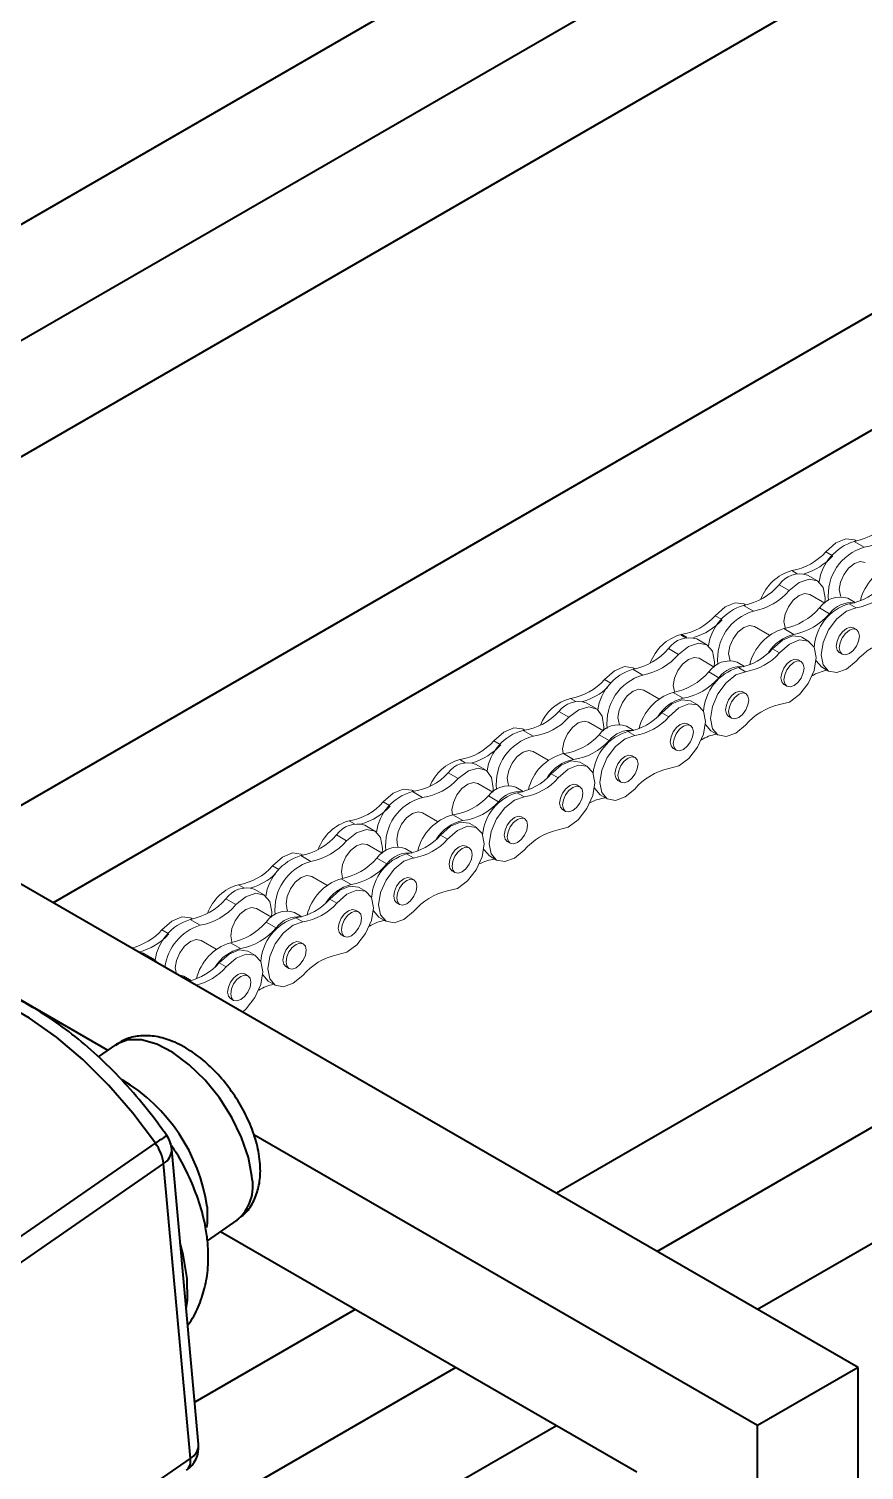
# Model space of a CAD drawing. Header units: millimetres. Extents: x -250 to 3947, y -1468 to 870.
# Drawn here: x 1676.8 to 1706.1, y 177.9 to 228.6 of the extents above; entities that cross this region are included whole.
import ezdxf

# ---------------------------------------------------------------- set-up
doc = ezdxf.new("R2010")
doc.units = ezdxf.units.MM

msp = doc.modelspace()

# ---------------------------------------------------------------- linework, layer by layer
at = {"color": 7, "linetype": 'Continuous', "lineweight": 40}
for p, q in [((1656.4401, 210.1247), (1702.1549, 236.5153)), ((1659.9756, 208.0837), (1704.2739, 233.6565)), ((1663.5117, 206.0423), (1705.6904, 230.3915)), ((1714.6539, 223.3206), (1674.1177, 199.9196)), ((1718.1895, 221.2796), (1677.6533, 197.8786)), ((1705.9358, 181.5514), (1645.1246, 216.657)), ((1735.8671, 211.0745), (1695.3309, 187.6735)), ((1739.4027, 209.0335), (1698.8665, 185.6324)), ((1739.4027, 204.9508), (1702.4026, 183.5911)), ((1679.5591, 192.6963), (1673.126, 196.4101)), ((1679.8391, 192.8902), (1679.2275, 192.4668)), ((1666.112, 178.9572), (1681.2399, 189.4303)), ((1702.4002, 179.5104), (1684.6986, 189.7294)), ((1682.7569, 178.8591), (1681.8167, 189.2174)), ((1681.5279, 188.7188), (1666.3999, 178.2457)), ((1682.4681, 178.3605), (1681.5279, 188.7188)), ((1683.0673, 186.0031), (1684.1081, 186.7237)), ((1698.1576, 177.8769), (1683.5283, 186.3223)), ((1688.2593, 183.5911), (1682.6227, 180.3372)), ((1691.7948, 181.5501), (1667.3082, 167.4142)), ((1705.9358, 181.5514), (1702.4002, 179.5104)), ((1705.9358, 173.386), (1705.9358, 181.5514)), ((1695.3309, 179.5087), (1660.8306, 159.5921)), ((1702.4002, 169.9598), (1702.4002, 179.5104)), ((1667.3402, 167.8874), (1682.4681, 178.3605))]:
    msp.add_line(p, q, dxfattribs=at)
at = {"color": 7, "linetype": 'Continuous', "lineweight": 15}
for p, q in [((1704.7994, 210.2096), (1705.0207, 210.0819)), ((1705.7923, 210.5722), (1706.1459, 210.3681)), ((1705.8776, 210.5847), (1705.8258, 210.6146)), ((1704.5073, 209.1884), (1704.1538, 209.3925)), ((1703.1599, 209.0525), (1703.5134, 208.8484)), ((1704.762, 208.4063), (1704.2323, 208.7121)), ((1701.9032, 208.327), (1702.2568, 208.1229)), ((1701.9885, 208.3396), (1701.9367, 208.3695)), ((1704.9277, 208.032), (1704.5741, 208.2361)), ((1705.832, 208.4237), (1705.568, 208.5761)), ((1705.8647, 208.2422), (1705.6172, 208.3851)), ((1700.9103, 207.9645), (1701.1316, 207.8368)), ((1700.6182, 206.9433), (1700.2647, 207.1474)), ((1702.8175, 207.2837), (1702.2878, 207.5895)), ((1703.671, 207.3065), (1703.3174, 207.5106)), ((1704.1995, 207.0633), (1703.952, 207.2061)), ((1705.8751, 207.4751), (1705.7691, 207.5363)), ((1699.2708, 206.8074), (1699.6244, 206.6033)), ((1703.173, 206.6582), (1702.9256, 206.8011)), ((1705.2691, 206.6702), (1705.3752, 206.609)), ((1698.0141, 206.0819), (1698.3677, 205.8778)), ((1698.0995, 206.0945), (1698.0477, 206.1244)), ((1700.873, 206.1612), (1700.3433, 206.4669)), ((1701.9429, 206.1786), (1701.6789, 206.331)), ((1701.9756, 205.9971), (1701.7281, 206.1399)), ((1703.9306, 206.3525), (1703.8245, 206.4137)), ((1704.6466, 206.1636), (1704.8941, 206.0207)), ((1697.0212, 205.7194), (1697.2425, 205.5916)), ((1701.0386, 205.7869), (1700.685, 205.991)), ((1698.9284, 205.0386), (1698.3987, 205.3444)), ((1699.7819, 205.0614), (1699.4283, 205.2655)), ((1701.986, 205.2299), (1701.88, 205.2912)), ((1703.3246, 205.5477), (1703.4306, 205.4864)), ((1695.4178, 204.5988), (1695.7713, 204.3947)), ((1696.7292, 204.6982), (1696.3756, 204.9023)), ((1700.3104, 204.8181), (1700.0629, 204.961)), ((1696.9839, 203.916), (1696.4542, 204.2218)), ((1698.0538, 203.9335), (1697.7898, 204.0859)), ((1699.284, 204.4131), (1699.0365, 204.556)), ((1700.0415, 204.1074), (1699.9354, 204.1686)), ((1701.38, 204.4251), (1701.4861, 204.3639)), ((1693.1338, 203.5694), (1693.3551, 203.4416)), ((1694.2206, 203.9395), (1694.1603, 203.9744)), ((1694.1622, 203.9349), (1694.5157, 203.7308)), ((1697.1855, 203.5783), (1696.832, 203.7824)), ((1698.0865, 203.7519), (1697.839, 203.8948)), ((1700.7576, 203.9184), (1701.005, 203.7756)), ((1695.041, 202.8886), (1694.5113, 203.1944)), ((1695.93, 202.9143), (1695.5764, 203.1184)), ((1698.0969, 202.9848), (1697.9909, 203.046)), ((1699.4355, 203.3025), (1699.5415, 203.2413)), ((1692.8418, 202.5482), (1692.4882, 202.7523)), ((1696.423, 202.6681), (1696.1755, 202.811)), ((1691.5304, 202.4489), (1691.8839, 202.2448)), ((1693.0965, 201.7661), (1692.5668, 202.0718)), ((1695.3966, 202.2631), (1695.1491, 202.406)), ((1697.4909, 202.18), (1697.597, 202.1188)), ((1690.3333, 201.7896), (1690.2729, 201.8244)), ((1690.2748, 201.7849), (1690.6284, 201.5808)), ((1693.2981, 201.4283), (1692.9446, 201.6324)), ((1694.1664, 201.7835), (1693.9024, 201.9359)), ((1694.1992, 201.602), (1693.9517, 201.7448)), ((1696.1541, 201.9574), (1696.0481, 202.0186)), ((1696.8685, 201.6733), (1697.116, 201.5304)), ((1689.2465, 201.4194), (1689.4677, 201.2917)), ((1691.1537, 200.7386), (1690.624, 201.0444)), ((1695.5481, 201.1526), (1695.6542, 201.0913)), ((1688.9544, 200.3982), (1688.6008, 200.6023)), ((1692.0426, 200.7644), (1691.689, 200.9685)), ((1692.5356, 200.5182), (1692.2882, 200.661)), ((1694.2096, 200.8348), (1694.1035, 200.8961)), ((1687.607, 200.2623), (1687.9605, 200.0582)), ((1691.5092, 200.1131), (1691.2617, 200.256)), ((1693.6035, 200.03), (1693.7096, 199.9688)), ((1686.3503, 199.5368), (1686.7038, 199.3327)), ((1686.4356, 199.5494), (1686.3838, 199.5793)), ((1689.2091, 199.6161), (1688.6794, 199.9219)), ((1690.279, 199.6335), (1690.0151, 199.7859)), ((1690.3118, 199.452), (1690.0643, 199.5948)), ((1692.2667, 199.8074), (1692.1607, 199.8686)), ((1692.9811, 199.5233), (1693.2286, 199.3805)), ((1685.3574, 199.1743), (1685.5786, 199.0465)), ((1689.3747, 199.2418), (1689.0212, 199.4459)), ((1691.6607, 199.0026), (1691.7668, 198.9413)), ((1687.2646, 198.4935), (1686.7349, 198.7993)), ((1688.1181, 198.5163), (1687.7645, 198.7204)), ((1690.3222, 198.6848), (1690.2161, 198.7461)), ((1683.7179, 198.0171), (1684.0714, 197.813)), ((1685.0653, 198.1531), (1684.7118, 198.3572)), ((1687.6201, 197.868), (1687.3726, 198.0109)), ((1688.6466, 198.273), (1688.3991, 198.4159)), ((1685.32, 197.3709), (1684.7903, 197.6767)), ((1686.3899, 197.3884), (1686.126, 197.5407)), ((1688.3777, 197.5623), (1688.2716, 197.6235)), ((1689.7162, 197.88), (1689.8222, 197.8188)), ((1682.4612, 197.2917), (1682.8148, 197.0876)), ((1682.5465, 197.3043), (1682.4947, 197.3342)), ((1685.4856, 196.9966), (1685.1321, 197.2007)), ((1686.4227, 197.2068), (1686.1752, 197.3497)), ((1689.0937, 197.3733), (1689.3412, 197.2305)), ((1681.4683, 196.9291), (1681.6895, 196.8014)), ((1683.3755, 196.2484), (1682.8458, 196.5542)), ((1684.229, 196.2712), (1683.8754, 196.4753)), ((1686.4331, 196.4397), (1686.327, 196.5009)), ((1687.7716, 196.7575), (1687.8777, 196.6962)), ((1680.6088, 196.1724), (1680.8227, 196.112)), ((1681.1762, 195.9079), (1680.8227, 196.112)), ((1684.7575, 196.0279), (1684.51, 196.1708)), ((1683.731, 195.6229), (1683.4835, 195.7658)), ((1685.8271, 195.6349), (1685.9331, 195.5737)), ((1682.023, 195.356), (1682.2369, 195.2956)), ((1682.5008, 195.1432), (1682.2369, 195.2956)), ((1682.3766, 195.1519), (1682.4775, 195.1372)), ((1684.4886, 195.3171), (1684.3825, 195.3784)), ((1685.2046, 195.1282), (1685.4521, 194.9853)), ((1683.8825, 194.5123), (1683.9886, 194.4511))]:
    msp.add_line(p, q, dxfattribs=at)
at = {"color": 8, "linetype": 'Continuous', "lineweight": 15}
for p, q in [((1703.602, 209.5484), (1703.7891, 209.4404)), ((1695.8238, 205.0582), (1696.0109, 204.9502)), ((1691.9364, 202.9082), (1692.1235, 202.8002)), ((1688.049, 200.7582), (1688.2362, 200.6502)), ((1684.1599, 198.5131), (1684.3471, 198.4051))]:
    msp.add_line(p, q, dxfattribs=at)
at = {"color": 8, "linetype": 'Continuous', "lineweight": 40}
msp.add_line((1699.7129, 207.3033), (1699.9, 207.1953), dxfattribs=at)
at = {"color": 7, "linetype": 'Continuous', "lineweight": 15, "flags": 128}
for points in [[(1704.7994, 210.2096), (1705.1452, 210.5186), (1705.5001, 210.6652), (1705.8059, 210.6254), (1705.8258, 210.6146)], [(1706.1769, 209.8346), (1706.0049, 209.8681), (1705.8019, 209.7975), (1705.599, 209.6337), (1705.4269, 209.4017), (1705.312, 209.1366), (1705.2716, 208.8789), (1705.312, 208.6679), (1705.3278, 208.637)], [(1703.5134, 208.8484), (1703.8642, 209.1279), (1704.2138, 209.2468), (1704.5098, 209.187), (1704.7073, 208.9576), (1704.7766, 208.5932), (1704.7633, 208.4056)], [(1704.2323, 208.7121), (1704.0603, 208.7455), (1703.8574, 208.6749), (1703.6544, 208.5112), (1703.4824, 208.2791), (1703.3674, 208.014), (1703.327, 207.7564), (1703.3674, 207.5453), (1703.3805, 207.5193)], [(1700.9103, 207.9645), (1701.2561, 208.2735), (1701.6111, 208.4201), (1701.9168, 208.3803), (1701.9367, 208.3695)], [(1705.8647, 206.3634), (1705.5255, 206.0863), (1705.1853, 205.9655), (1704.8963, 206.0194), (1704.7031, 206.2399), (1704.6352, 206.593), (1704.7031, 207.0245), (1704.8963, 207.4681), (1705.1853, 207.8556), (1705.5255, 208.1276), (1705.8647, 208.2422)], [(1702.2878, 207.5895), (1702.1158, 207.6229), (1701.9128, 207.5524), (1701.7099, 207.3886), (1701.5378, 207.1565), (1701.4229, 206.8915), (1701.3825, 206.6338), (1701.4229, 206.4228), (1701.4387, 206.3919)], [(1702.9256, 206.8011), (1703.2714, 207.1101), (1703.6263, 207.2567), (1703.932, 207.2169), (1703.952, 207.2061)], [(1703.173, 206.6582), (1703.5189, 206.9672), (1703.8738, 207.1138), (1704.1795, 207.0741), (1704.3857, 206.8544), (1704.4584, 206.491), (1704.3857, 206.0436), (1704.1795, 205.5858), (1703.8738, 205.1931), (1703.5189, 204.9299), (1703.173, 204.8396)], [(1705.1655, 206.8992), (1705.1924, 207.0709), (1705.2691, 207.2476), (1705.3838, 207.4023), (1705.5191, 207.5115), (1705.6544, 207.5586), (1705.7691, 207.5363)], [(1705.9787, 207.2461), (1705.9518, 207.3868), (1705.8751, 207.475), (1705.7604, 207.4973), (1705.6251, 207.4503), (1705.4898, 207.3411), (1705.3751, 207.1864), (1705.2985, 207.0097), (1705.2716, 206.8379), (1705.2985, 206.6972), (1705.3751, 206.609), (1705.4898, 206.5867), (1705.6251, 206.6338), (1705.7604, 206.7429), (1705.8751, 206.8977), (1705.9518, 207.0744), (1705.9787, 207.2461)], [(1699.6244, 206.6033), (1699.9751, 206.8828), (1700.3248, 207.0016), (1700.6207, 206.9419), (1700.8182, 206.7125), (1700.8875, 206.3481), (1700.8742, 206.1604)], [(1705.2691, 206.6702), (1705.2691, 206.6702), (1705.1924, 206.7585), (1705.1655, 206.8992)], [(1697.0212, 205.7194), (1697.367, 206.0283), (1697.722, 206.175), (1698.0277, 206.1352), (1698.0477, 206.1244)], [(1700.3433, 206.4669), (1700.1712, 206.5004), (1699.9683, 206.4298), (1699.7653, 206.266), (1699.5933, 206.034), (1699.4783, 205.7689), (1699.438, 205.5113), (1699.4783, 205.3002), (1699.4914, 205.2742)], [(1703.3246, 205.5477), (1703.3245, 205.5477), (1703.2479, 205.6359), (1703.221, 205.7766), (1703.2479, 205.9484), (1703.3245, 206.1251), (1703.4392, 206.2798), (1703.5745, 206.389), (1703.7098, 206.436), (1703.8245, 206.4137)], [(1704.0342, 206.1236), (1704.0072, 206.2643), (1703.9306, 206.3525), (1703.8159, 206.3748), (1703.6806, 206.3277), (1703.5453, 206.2186), (1703.4306, 206.0638), (1703.354, 205.8871), (1703.327, 205.7154), (1703.354, 205.5747), (1703.4306, 205.4865), (1703.5453, 205.4642), (1703.6806, 205.5112), (1703.8159, 205.6204), (1703.9306, 205.7751), (1704.0072, 205.9518), (1704.0342, 206.1236)], [(1704.6466, 206.1636), (1704.4556, 206.3828), (1704.454, 206.3863)], [(1701.9756, 204.1183), (1701.6364, 203.8412), (1701.2962, 203.7203), (1701.0073, 203.7743), (1700.814, 203.9948), (1700.7461, 204.3479), (1700.814, 204.7794), (1701.0073, 205.223), (1701.2962, 205.6105), (1701.6364, 205.8825), (1701.9756, 205.9971)], [(1698.3987, 205.3444), (1698.2267, 205.3778), (1698.0237, 205.3073), (1697.8208, 205.1435), (1697.6487, 204.9114), (1697.5338, 204.6464), (1697.4934, 204.3887), (1697.5338, 204.1777), (1697.5496, 204.1467)], [(1701.2764, 204.654), (1701.3034, 204.8258), (1701.38, 205.0025), (1701.4947, 205.1572), (1701.63, 205.2664), (1701.7653, 205.3134), (1701.88, 205.2912)], [(1702.0896, 205.001), (1702.0627, 205.1417), (1701.9861, 205.2299), (1701.8714, 205.2522), (1701.7361, 205.2052), (1701.6008, 205.096), (1701.4861, 204.9413), (1701.4094, 204.7646), (1701.3825, 204.5928), (1701.4094, 204.4521), (1701.4861, 204.3639), (1701.6008, 204.3416), (1701.7361, 204.3886), (1701.8714, 204.4978), (1701.9861, 204.6525), (1702.0627, 204.8292), (1702.0896, 205.001)], [(1695.7713, 204.3947), (1696.1245, 204.6587), (1696.4709, 204.7587), (1696.7582, 204.6798), (1696.943, 204.4339), (1696.9976, 204.058), (1696.9851, 203.9153)], [(1699.0365, 204.556), (1699.3823, 204.8649), (1699.7372, 205.0116), (1700.0429, 204.9718), (1700.0629, 204.961)], [(1699.284, 204.4131), (1699.6298, 204.7221), (1699.9847, 204.8687), (1700.2904, 204.8289), (1700.4966, 204.6093), (1700.5693, 204.2458), (1700.4966, 203.7984), (1700.2904, 203.3407), (1699.9847, 202.948), (1699.6298, 202.6848), (1699.284, 202.5945)], [(1701.38, 204.4251), (1701.38, 204.4251), (1701.3034, 204.5133), (1701.2764, 204.654)], [(1696.4542, 204.2218), (1696.3025, 204.2567), (1696.1014, 204.197), (1695.897, 204.0422), (1695.7203, 203.8159), (1695.5982, 203.5525), (1695.5493, 203.2921), (1695.567, 203.1179)], [(1699.4355, 203.3025), (1699.4354, 203.3026), (1699.3588, 203.3908), (1699.3319, 203.5315), (1699.3588, 203.7032), (1699.4354, 203.8799), (1699.5501, 204.0347), (1699.6854, 204.1438), (1699.8208, 204.1909), (1699.9354, 204.1686)], [(1700.1451, 203.8784), (1700.1182, 204.0191), (1700.0415, 204.1074), (1699.9268, 204.1296), (1699.7915, 204.0826), (1699.6562, 203.9734), (1699.5415, 203.8187), (1699.4649, 203.642), (1699.438, 203.4702), (1699.4649, 203.3295), (1699.5415, 203.2413), (1699.6562, 203.219), (1699.7915, 203.2661), (1699.9268, 203.3753), (1700.0415, 203.53), (1700.1182, 203.7067), (1700.1451, 203.8784)], [(1700.7576, 203.9184), (1700.5665, 204.1376), (1700.5649, 204.1412)], [(1693.1338, 203.5694), (1693.4796, 203.8783), (1693.8346, 204.025), (1694.1403, 203.9852), (1694.1603, 203.9744)], [(1698.0865, 201.8731), (1697.7473, 201.5961), (1697.4071, 201.4752), (1697.1182, 201.5292), (1696.9249, 201.7496), (1696.857, 202.1028), (1696.9249, 202.5343), (1697.1182, 202.9779), (1697.4071, 203.3654), (1697.7473, 203.6374), (1698.0865, 203.7519)], [(1694.5113, 203.1944), (1694.3597, 203.2292), (1694.1586, 203.1696), (1693.9541, 203.0148), (1693.7774, 202.7885), (1693.6554, 202.5251), (1693.6065, 202.2647), (1693.6383, 202.0469), (1693.6623, 201.9968)], [(1697.3874, 202.4089), (1697.4143, 202.5807), (1697.4909, 202.7574), (1697.6056, 202.9121), (1697.7409, 203.0213), (1697.8762, 203.0683), (1697.9909, 203.046)], [(1691.8839, 202.2448), (1692.2371, 202.5087), (1692.5835, 202.6087), (1692.8708, 202.5298), (1693.0557, 202.2839), (1693.1103, 201.908), (1693.0978, 201.7653)], [(1695.1491, 202.406), (1695.4949, 202.715), (1695.8499, 202.8616), (1696.1556, 202.8218), (1696.1755, 202.811)], [(1695.3966, 202.2631), (1695.7424, 202.5721), (1696.0973, 202.7187), (1696.4031, 202.679), (1696.6092, 202.4593), (1696.682, 202.0958), (1696.6092, 201.6485), (1696.4031, 201.1907), (1696.0973, 200.798), (1695.7424, 200.5348), (1695.3966, 200.4445)], [(1698.2005, 202.7559), (1698.1736, 202.8966), (1698.097, 202.9848), (1697.9823, 203.0071), (1697.847, 202.9601), (1697.7117, 202.8509), (1697.597, 202.6962), (1697.5203, 202.5195), (1697.4934, 202.3477), (1697.5203, 202.207), (1697.597, 202.1188), (1697.7117, 202.0965), (1697.847, 202.1435), (1697.9823, 202.2527), (1698.097, 202.4074), (1698.1736, 202.5841), (1698.2005, 202.7559)], [(1692.5668, 202.0718), (1692.4151, 202.1067), (1692.2141, 202.047), (1692.0096, 201.8922), (1691.8329, 201.6659), (1691.7108, 201.4025), (1691.662, 201.1421), (1691.6796, 200.9679)], [(1695.5481, 201.1526), (1695.5481, 201.1526), (1695.4714, 201.2408), (1695.4445, 201.3815), (1695.4714, 201.5533), (1695.5481, 201.73), (1695.6628, 201.8847), (1695.7981, 201.9939), (1695.9334, 202.0409), (1696.0481, 202.0186)], [(1697.4909, 202.18), (1697.4909, 202.18), (1697.4143, 202.2682), (1697.3874, 202.4089)], [(1689.2465, 201.4194), (1689.5923, 201.7284), (1689.9472, 201.875), (1690.2529, 201.8352), (1690.2729, 201.8244)], [(1694.1992, 199.7231), (1693.8599, 199.4461), (1693.5197, 199.3252), (1693.2308, 199.3792), (1693.0375, 199.5997), (1692.9696, 199.9528), (1693.0375, 200.3843), (1693.2308, 200.8279), (1693.5197, 201.2154), (1693.8599, 201.4874), (1694.1992, 201.602)], [(1696.2577, 201.7285), (1696.2308, 201.8692), (1696.1541, 201.9574), (1696.0394, 201.9797), (1695.9041, 201.9326), (1695.7688, 201.8234), (1695.6541, 201.6687), (1695.5775, 201.492), (1695.5506, 201.3203), (1695.5775, 201.1795), (1695.6541, 201.0913), (1695.7688, 201.0691), (1695.9041, 201.1161), (1696.0394, 201.2253), (1696.1541, 201.38), (1696.2308, 201.5567), (1696.2577, 201.7285)], [(1696.8685, 201.6733), (1696.6774, 201.8925), (1696.6688, 201.9125)], [(1690.624, 201.0444), (1690.4723, 201.0793), (1690.2712, 201.0196), (1690.0668, 200.8648), (1689.89, 200.6385), (1689.768, 200.3751), (1689.7191, 200.1147), (1689.751, 199.8969), (1689.7749, 199.8468)], [(1691.2617, 200.256), (1691.6075, 200.565), (1691.9625, 200.7116), (1692.2682, 200.6718), (1692.2882, 200.661)], [(1691.5092, 200.1131), (1691.855, 200.4221), (1692.21, 200.5687), (1692.5157, 200.529), (1692.7219, 200.3093), (1692.7946, 199.9458), (1692.7219, 199.4985), (1692.5157, 199.0407), (1692.21, 198.648), (1691.855, 198.3848), (1691.5092, 198.2945)], [(1693.5, 200.2589), (1693.5269, 200.4307), (1693.6035, 200.6074), (1693.7182, 200.7621), (1693.8535, 200.8713), (1693.9888, 200.9183), (1694.1035, 200.8961)], [(1694.3131, 200.6059), (1694.2862, 200.7466), (1694.2096, 200.8348), (1694.0949, 200.8571), (1693.9596, 200.8101), (1693.8243, 200.7009), (1693.7096, 200.5462), (1693.633, 200.3695), (1693.606, 200.1977), (1693.633, 200.057), (1693.7096, 199.9688), (1693.8243, 199.9465), (1693.9596, 199.9935), (1694.0949, 200.1027), (1694.2096, 200.2574), (1694.2862, 200.4341), (1694.3131, 200.6059)], [(1687.9605, 200.0582), (1688.3112, 200.3377), (1688.6609, 200.4565), (1688.9568, 200.3968), (1689.1544, 200.1674), (1689.2237, 199.803), (1689.2104, 199.6153)], [(1693.6035, 200.03), (1693.6035, 200.03), (1693.5269, 200.1182), (1693.5, 200.2589)], [(1685.3574, 199.1743), (1685.7032, 199.4832), (1686.0581, 199.6299), (1686.3639, 199.5901), (1686.3838, 199.5793)], [(1688.6794, 199.9219), (1688.5074, 199.9553), (1688.3045, 199.8847), (1688.1015, 199.7209), (1687.9295, 199.4889), (1687.8145, 199.2238), (1687.7741, 198.9662), (1687.8145, 198.7551), (1687.8275, 198.7291)], [(1691.6607, 199.0026), (1691.6607, 199.0026), (1691.5841, 199.0908), (1691.5571, 199.2315), (1691.5841, 199.4033), (1691.6607, 199.58), (1691.7754, 199.7347), (1691.9107, 199.8439), (1692.046, 199.8909), (1692.1607, 199.8686)], [(1692.3703, 199.5785), (1692.3434, 199.7192), (1692.2668, 199.8074), (1692.1521, 199.8297), (1692.0168, 199.7826), (1691.8815, 199.6734), (1691.7668, 199.5187), (1691.6901, 199.342), (1691.6632, 199.1703), (1691.6901, 199.0296), (1691.7668, 198.9414), (1691.8815, 198.9191), (1692.0168, 198.9661), (1692.1521, 199.0753), (1692.2668, 199.23), (1692.3434, 199.4067), (1692.3703, 199.5785)], [(1692.9811, 199.5233), (1692.7901, 199.7425), (1692.7814, 199.7625)], [(1690.3118, 197.5732), (1689.9726, 197.2961), (1689.6323, 197.1752), (1689.3434, 197.2292), (1689.1502, 197.4497), (1689.0823, 197.8028), (1689.1502, 198.2343), (1689.3434, 198.6779), (1689.6323, 199.0654), (1689.9726, 199.3374), (1690.3118, 199.452)], [(1686.7349, 198.7993), (1686.5628, 198.8327), (1686.3599, 198.7622), (1686.157, 198.5984), (1685.9849, 198.3663), (1685.8699, 198.1013), (1685.8296, 197.8436), (1685.8699, 197.6325), (1685.8858, 197.6016)], [(1689.6126, 198.1089), (1689.6395, 198.2807), (1689.7161, 198.4574), (1689.8309, 198.6121), (1689.9662, 198.7213), (1690.1014, 198.7683), (1690.2161, 198.7461)], [(1690.4258, 198.4559), (1690.3989, 198.5966), (1690.3222, 198.6848), (1690.2075, 198.7071), (1690.0722, 198.6601), (1689.9369, 198.5509), (1689.8222, 198.3962), (1689.7456, 198.2195), (1689.7187, 198.0477), (1689.7456, 197.907), (1689.8222, 197.8188), (1689.9369, 197.7965), (1690.0722, 197.8435), (1690.2075, 197.9527), (1690.3222, 198.1074), (1690.3989, 198.2841), (1690.4258, 198.4559)], [(1684.0714, 197.813), (1684.4221, 198.0926), (1684.7718, 198.2114), (1685.0678, 198.1516), (1685.2653, 197.9222), (1685.3346, 197.5579), (1685.3213, 197.3702)], [(1687.3726, 198.0109), (1687.7184, 198.3198), (1688.0734, 198.4665), (1688.3791, 198.4267), (1688.3991, 198.4159)], [(1687.6201, 197.868), (1687.9659, 198.177), (1688.3209, 198.3236), (1688.6266, 198.2838), (1688.8328, 198.0642), (1688.9055, 197.7007), (1688.8328, 197.2533), (1688.6266, 196.7956), (1688.3209, 196.4028), (1687.9659, 196.1397), (1687.6201, 196.0494)], [(1689.7162, 197.88), (1689.7161, 197.88), (1689.6395, 197.9682), (1689.6126, 198.1089)], [(1684.7903, 197.6767), (1684.6183, 197.7101), (1684.4154, 197.6396), (1684.2124, 197.4758), (1684.0404, 197.2437), (1683.9254, 196.9787), (1683.885, 196.721), (1683.9254, 196.51), (1683.9385, 196.484)], [(1687.7716, 196.7575), (1687.7716, 196.7575), (1687.695, 196.8457), (1687.6681, 196.9864), (1687.695, 197.1581), (1687.7716, 197.3348), (1687.8863, 197.4896), (1688.0216, 197.5987), (1688.1569, 197.6458), (1688.2716, 197.6235)], [(1688.4812, 197.3333), (1688.4543, 197.474), (1688.3777, 197.5623), (1688.263, 197.5845), (1688.1277, 197.5375), (1687.9924, 197.4283), (1687.8777, 197.2736), (1687.801, 197.0969), (1687.7741, 196.9251), (1687.801, 196.7844), (1687.8777, 196.6962), (1687.9924, 196.6739), (1688.1277, 196.721), (1688.263, 196.8302), (1688.3777, 196.9849), (1688.4543, 197.1616), (1688.4812, 197.3333)], [(1689.0937, 197.3733), (1688.9027, 197.5925), (1688.9011, 197.5961)], [(1681.4683, 196.9291), (1681.8141, 197.2381), (1682.169, 197.3848), (1682.4748, 197.345), (1682.4947, 197.3342)], [(1686.4227, 195.328), (1686.0835, 195.051), (1685.7433, 194.9301), (1685.4543, 194.9841), (1685.2611, 195.2045), (1685.1932, 195.5577), (1685.2611, 195.9892), (1685.4543, 196.4328), (1685.7433, 196.8203), (1686.0835, 197.0923), (1686.4227, 197.2068)], [(1682.8458, 196.5542), (1682.6738, 196.5876), (1682.4708, 196.517), (1682.2679, 196.3533), (1682.0958, 196.1212), (1681.9809, 195.8561), (1681.9405, 195.5985), (1681.9809, 195.3874), (1681.9855, 195.3776)], [(1685.7235, 195.8638), (1685.7504, 196.0356), (1685.8271, 196.2123), (1685.9418, 196.367), (1686.0771, 196.4762), (1686.2124, 196.5232), (1686.327, 196.5009)], [(1686.5367, 196.2108), (1686.5098, 196.3515), (1686.4331, 196.4397), (1686.3184, 196.462), (1686.1831, 196.415), (1686.0478, 196.3058), (1685.9331, 196.151), (1685.8565, 195.9744), (1685.8296, 195.8026), (1685.8565, 195.6619), (1685.9331, 195.5737), (1686.0478, 195.5514), (1686.1831, 195.5984), (1686.3184, 195.7076), (1686.4331, 195.8623), (1686.5098, 196.039), (1686.5367, 196.2108)], [(1680.9624, 195.9683), (1681.1787, 195.9065), (1681.3354, 195.7529)], [(1683.4835, 195.7658), (1683.8293, 196.0747), (1684.1843, 196.2214), (1684.49, 196.1816), (1684.51, 196.1708)], [(1683.731, 195.6229), (1684.0768, 195.9318), (1684.4318, 196.0785), (1684.7375, 196.0387), (1684.9437, 195.819), (1685.0164, 195.4556), (1684.9437, 195.0082), (1684.7375, 194.5505), (1684.4318, 194.1577), (1684.3012, 194.0408)], [(1685.8271, 195.6349), (1685.8271, 195.6349), (1685.7504, 195.7231), (1685.7235, 195.8638)], [(1683.8825, 194.5123), (1683.8825, 194.5123), (1683.8059, 194.6005), (1683.779, 194.7412), (1683.8059, 194.913), (1683.8825, 195.0897), (1683.9972, 195.2444), (1684.1325, 195.3536), (1684.2678, 195.4006), (1684.3825, 195.3784)], [(1684.5921, 195.0882), (1684.5652, 195.2289), (1684.4886, 195.3171), (1684.3739, 195.3394), (1684.2386, 195.2924), (1684.1033, 195.1832), (1683.9886, 195.0285), (1683.9119, 194.8518), (1683.885, 194.68), (1683.9119, 194.5393), (1683.9886, 194.4511), (1684.1033, 194.4288), (1684.2386, 194.4758), (1684.3739, 194.585), (1684.4886, 194.7398), (1684.5652, 194.9164), (1684.5921, 195.0882)], [(1685.2046, 195.1282), (1685.0136, 195.3474), (1685.012, 195.351)]]:
    msp.add_lwpolyline(points, dxfattribs=at)
at = {"color": 7, "linetype": 'Continuous', "lineweight": 40, "flags": 128}
msp.add_lwpolyline([(1681.2399, 189.4303), (1680.4441, 190.4871), (1679.5885, 191.4719), (1678.6883, 192.3676), (1677.7592, 193.1583), (1676.8177, 193.8301), (1675.8802, 194.3713), (1674.9633, 194.7724), (1674.083, 195.0262), (1673.2548, 195.1283), (1672.4933, 195.077), (1671.8118, 194.8731)], dxfattribs=at)
at = {"color": 8, "linetype": 'Continuous', "lineweight": 40, "flags": 128}
for points in [[(1684.6253, 188.2762), (1684.5068, 188.9343), (1684.2698, 189.6333), (1683.9255, 190.3404), (1683.4899, 191.0226), (1682.9835, 191.6479), (1682.4298, 192.1871), (1681.8548, 192.615), (1681.2853, 192.9117), (1680.748, 193.0631), (1680.268, 193.0623), (1679.8678, 192.9093), (1679.8391, 192.8902)], [(1683.0644, 187.1956), (1683.0589, 186.609), (1683.0377, 186.475)], [(1682.3551, 184.6846), (1682.2177, 185.5263), (1682.1162, 185.9173)], [(1682.326, 183.6068), (1682.3637, 183.9174), (1682.3551, 184.6846)]]:
    msp.add_lwpolyline(points, dxfattribs=at)
at = {"color": 7, "linetype": 'Continuous', "lineweight": 15}
for centre, radius, start, end in [((1705.3826, 212.733), 2.1993, 280.73559, 319.25903), ((1705.7362, 212.5289), 2.1993, 280.73559, 319.25903), ((1703.2672, 211.5697), 2.0488, 279.40501, 318.4059), ((1706.3056, 208.8827), 1.7657, 106.90106, 171.22418), ((1706.6306, 208.6891), 1.7475, 106.10491, 186.30227), ((1703.3726, 211.6271), 2.2887, 286.97801, 317.01745), ((1707.7152, 208.0811), 1.7502, 106.89775, 166.6183), ((1704.0255, 208.0036), 1.6018, 105.33169, 160.43155), ((1703.885, 208.5555), 0.8791, 72.1985, 145.57305), ((1701.4935, 210.4879), 2.1993, 280.73567, 319.25895), ((1701.8471, 210.2838), 2.1993, 280.73567, 319.25895), ((1705.2992, 207.7391), 0.8791, 72.1985, 145.57305), ((1705.2824, 210.4063), 2.0488, 279.40501, 318.4059), ((1705.5299, 210.2635), 2.0488, 279.40501, 318.4059), ((1702.4166, 206.6376), 1.7657, 106.90238, 171.22286), ((1702.7415, 206.444), 1.7475, 106.10512, 186.30206), ((1702.9077, 209.6715), 2.1993, 280.73567, 319.25895), ((1706.0837, 206.7569), 1.6936, 105.98813, 177.17231), ((1705.7003, 207.4661), 0.9577, 83.50536, 143.77979), ((1699.3781, 209.3245), 2.0488, 279.40473, 318.40616), ((1699.4835, 209.382), 2.2887, 286.97801, 317.01745), ((1703.2613, 209.4674), 2.1993, 280.73567, 319.25895), ((1700.1364, 205.7585), 1.6019, 105.33165, 160.43137), ((1699.9959, 206.3104), 0.8791, 72.19786, 145.57369), ((1703.8261, 205.836), 1.7502, 106.89774, 166.61854), ((1704.0112, 205.9004), 1.4467, 103.60116, 148.01206), ((1697.6044, 208.2428), 2.1993, 280.73569, 319.25893), ((1697.958, 208.0387), 2.1993, 280.73569, 319.25893), ((1701.3934, 208.1612), 2.0488, 279.40473, 318.40616), ((1701.6408, 208.0183), 2.0488, 279.40473, 318.40616), ((1707.5302, 204.9532), 2.1823, 102.3854, 139.74636), ((1698.5275, 204.3924), 1.7657, 106.9025, 171.22274), ((1702.1946, 204.5118), 1.6936, 105.98742, 177.17302), ((1701.4101, 205.494), 0.8791, 72.19786, 145.57369), ((1701.8112, 205.221), 0.9577, 83.50448, 143.78068), ((1695.489, 207.0795), 2.0488, 279.40493, 318.40598), ((1698.8524, 204.1989), 1.7475, 106.10512, 186.30206), ((1699.0186, 207.4264), 2.1993, 280.73569, 319.25893), ((1699.3722, 207.2223), 2.1993, 280.73569, 319.25893), ((1705.1677, 204.3998), 1.6826, 101.15105, 120.46329), ((1695.632, 207.0546), 2.199, 286.66634, 312.84085), ((1699.9371, 203.5909), 1.7502, 106.89786, 166.61842), ((1693.8823, 205.9832), 2.0674, 277.78096, 317.96188), ((1696.2388, 203.5295), 1.584, 105.18951, 158.36529), ((1696.1016, 204.1037), 0.8442, 71.06011, 144.09306), ((1700.1221, 203.6552), 1.4467, 103.60165, 148.01157), ((1703.6411, 202.7082), 2.1822, 102.38518, 139.7466), ((1694.2358, 205.7791), 2.0674, 277.78096, 317.96188), ((1697.5158, 203.2873), 0.8442, 71.06011, 144.09306), ((1697.5043, 205.9161), 2.0488, 279.40493, 318.40598), ((1697.7517, 205.7732), 2.0488, 279.40493, 318.40598), ((1691.6016, 204.9295), 2.0488, 279.40501, 318.4059), ((1694.6053, 202.2647), 1.728, 104.85709, 171.77388), ((1694.9447, 202.0567), 1.7282, 104.37191, 186.63312), ((1695.2965, 205.1668), 2.0674, 277.78096, 317.96188), ((1695.6501, 204.9627), 2.0674, 277.78096, 317.96188), ((1698.3061, 202.2697), 1.6909, 106.03494, 174.59526), ((1697.9124, 203.0162), 0.9189, 82.61433, 142.28065), ((1701.2786, 202.1548), 1.6824, 101.15004, 120.4643), ((1691.707, 204.9869), 2.2887, 286.97801, 317.01745), ((1696.0123, 201.4672), 1.7079, 104.78812, 167.18636), ((1692.3515, 201.3795), 1.5841, 105.19045, 158.36435), ((1692.2142, 201.9537), 0.8442, 71.05992, 144.09325), ((1696.1982, 201.5463), 1.3941, 101.09501, 148.64732), ((1699.752, 200.463), 2.1823, 102.38541, 139.74635), ((1689.995, 203.8332), 2.0673, 277.7798, 317.96257), ((1690.3485, 203.6291), 2.0673, 277.7798, 317.96257), ((1693.6169, 203.7661), 2.0488, 279.40501, 318.4059), ((1693.8644, 203.6232), 2.0488, 279.40501, 318.4059), ((1690.7183, 200.1134), 1.7293, 104.85968, 172.16423), ((1691.0573, 199.9067), 1.7282, 104.37223, 186.63271), ((1691.4092, 203.0168), 2.0673, 277.7798, 317.96257), ((1694.4187, 200.1197), 1.6909, 106.03508, 174.59514), ((1693.6284, 201.1373), 0.8442, 71.05992, 144.09325), ((1694.025, 200.8662), 0.9189, 82.61416, 142.28083), ((1697.2456, 200.0262), 1.5507, 97.03823, 118.32411), ((1687.7142, 202.7795), 2.0488, 279.40493, 318.40598), ((1687.8196, 202.8369), 2.2887, 286.97836, 317.0171), ((1691.7627, 202.8126), 2.0673, 277.7798, 317.96257), ((1688.4726, 199.2134), 1.6019, 105.33165, 160.43137), ((1688.3321, 199.7653), 0.8791, 72.1989, 145.57291), ((1692.1248, 199.3173), 1.7077, 104.78487, 167.18988), ((1692.3109, 199.3963), 1.3942, 101.09588, 148.64696), ((1685.9406, 201.6976), 2.1993, 280.73559, 319.25903), ((1686.2942, 201.4935), 2.1993, 280.73559, 319.25903), ((1689.7295, 201.6161), 2.0488, 279.40493, 318.40598), ((1689.977, 201.4732), 2.0488, 279.40493, 318.40598), ((1695.8647, 198.313), 2.1823, 102.3854, 139.74636), ((1686.8639, 197.8463), 1.7668, 106.9011, 171.61345), ((1690.5308, 197.9667), 1.6936, 105.98742, 177.17302), ((1689.7463, 198.9489), 0.8791, 72.1989, 145.57291), ((1690.1474, 198.6758), 0.9578, 83.50569, 143.77963), ((1683.8251, 200.5344), 2.0488, 279.40501, 318.4059), ((1687.1886, 197.6538), 1.7475, 106.10482, 186.30218), ((1687.3548, 200.8812), 2.1993, 280.73559, 319.25903), ((1687.7084, 200.6771), 2.1993, 280.73559, 319.25903), ((1693.3582, 197.8763), 1.5507, 97.03791, 118.32391), ((1684.5835, 196.9683), 1.6018, 105.33169, 160.43155), ((1683.969, 200.5081), 2.1975, 286.6572, 312.84999), ((1688.2732, 197.0457), 1.7502, 106.89489, 166.66707), ((1688.4583, 197.1101), 1.4467, 103.60168, 148.01142), ((1682.0515, 199.4525), 2.1993, 280.73559, 319.25903), ((1684.443, 197.5201), 0.8791, 72.1989, 145.57291), ((1685.8404, 199.371), 2.0488, 279.40501, 318.4059), ((1691.9772, 196.1631), 2.1822, 102.38475, 139.74701), ((1682.4051, 199.2484), 2.1993, 280.73559, 319.25903), ((1685.8572, 196.7037), 0.8791, 72.1989, 145.57291), ((1686.0879, 199.2281), 2.0488, 279.40501, 318.4059), ((1682.9748, 195.6012), 1.7668, 106.9011, 171.61345), ((1683.3291, 195.3942), 1.7697, 106.89562, 172.81424), ((1683.4657, 198.6361), 2.1993, 280.73559, 319.25903), ((1683.8193, 198.432), 2.1993, 280.73559, 319.25903), ((1686.6417, 195.7216), 1.6936, 105.98747, 177.17297), ((1686.2583, 196.4307), 0.9578, 83.50569, 143.77963), ((1689.6147, 195.6099), 1.6822, 101.14883, 120.46512), ((1679.873, 198.3706), 2.15, 284.4115, 317.8997), ((1680.1205, 198.2277), 2.15, 284.4115, 317.8997), ((1684.3841, 194.8006), 1.7502, 106.89775, 166.6183), ((1684.5692, 194.865), 1.4467, 103.60116, 148.01206), ((1688.0882, 193.918), 2.1822, 102.38474, 139.74701), ((1681.8883, 197.2072), 2.15, 284.4115, 317.8997), ((1682.1358, 197.0643), 2.15, 284.4115, 317.8997), ((1685.7256, 193.3648), 1.6822, 101.14883, 120.46512)]:
    msp.add_arc(centre, radius, start, end, dxfattribs=at)
at = {"color": 8, "linetype": 'Continuous', "lineweight": 40}
for centre, radius, start, end in [((1676.8397, 186.265), 6.2939, 8.5024, 59.07525), ((1686.2134, 182.5087), 8.5232, 122.45359, 125.69902), ((1681.2501, 189.2126), 0.5665, 299.35347, 0.48606), ((1683.0813, 187.9281), 1.5827, 310.44936, 12.70506), ((1682.2036, 178.8466), 0.5534, 298.54827, 1.29186), ((1682.0534, 178.2687), 0.4247, 310.66786, 12.48706)]:
    msp.add_arc(centre, radius, start, end, dxfattribs=at)
at = {"color": 7, "linetype": 'Continuous', "lineweight": 40}
for centre, radius, start, end in [((1679.9943, 188.5123), 1.5474, 7.67054, 36.39208), ((1680.8208, 189.127), 1, 5.18665, 35.01508), ((1681.761, 178.7687), 1, 304.69499, 5.18665)]:
    msp.add_arc(centre, radius, start, end, dxfattribs=at)
for points, knots in [([(1681.6398, 189.7008), (1681.5112, 189.8801), (1681.1397, 190.3983), (1680.4753, 191.2129), (1679.639, 192.1086), (1678.761, 192.9174), (1677.8541, 193.6273), (1676.929, 194.2261), (1675.9963, 194.7026), (1675.0671, 195.0447), (1674.155, 195.2408), (1673.2804, 195.2768), (1672.5346, 195.1714), (1672.1083, 195.0081), (1671.9342, 194.9414)], [0, 0, 0, 0, 0.0467321, 0.1350617, 0.2235491, 0.3122666, 0.4013371, 0.4908828, 0.5809984, 0.671674, 0.7625045, 0.8523406, 0.9396685, 1, 1, 1, 1]), ([(1684.9141, 188.7748), (1684.8988, 188.8986), (1684.856, 189.2475), (1684.6864, 189.8364), (1684.384, 190.524), (1683.9865, 191.1826), (1683.513, 191.788), (1682.9775, 192.3187), (1682.3914, 192.7542), (1681.7936, 193.0544), (1681.21, 193.2089), (1680.6705, 193.2163), (1680.1936, 193.1123), (1679.9441, 192.9407), (1679.8345, 192.8653)], [0, 0, 0, 0, 0.0514215, 0.1447969, 0.2373245, 0.3290431, 0.4206368, 0.5129297, 0.6069093, 0.7038457, 0.7891985, 0.8676504, 0.9418469, 1, 1, 1, 1]), ([(1682.377, 183.0441), (1682.3835, 183.0515), (1682.5444, 183.2362), (1682.7545, 183.6772), (1682.9942, 184.3453), (1683.1095, 185.105), (1683.1015, 185.8162), (1682.9957, 186.5804), (1682.7993, 187.3527), (1682.4486, 188.2313), (1682.0936, 188.9321), (1681.8296, 189.3128), (1681.7503, 189.4272)], [0, 0, 0, 0, 0.0044332, 0.1108627, 0.2183944, 0.330085, 0.4619073, 0.5419177, 0.675742, 0.8097843, 0.9428425, 1, 1, 1, 1]), ([(1684.1163, 186.7496), (1684.2197, 186.8252), (1684.4614, 187.0017), (1684.7152, 187.4065), (1684.8872, 187.9004), (1684.9393, 188.3646), (1684.9208, 188.6655), (1684.9141, 188.7748)], [0, 0, 0, 0, 0.16827852, 0.39324841, 0.62011166, 0.86195376, 1, 1, 1, 1])]:
    msp.add_open_spline(points, degree=3, knots=knots, dxfattribs=at)

doc.saveas('drawing.dxf')
